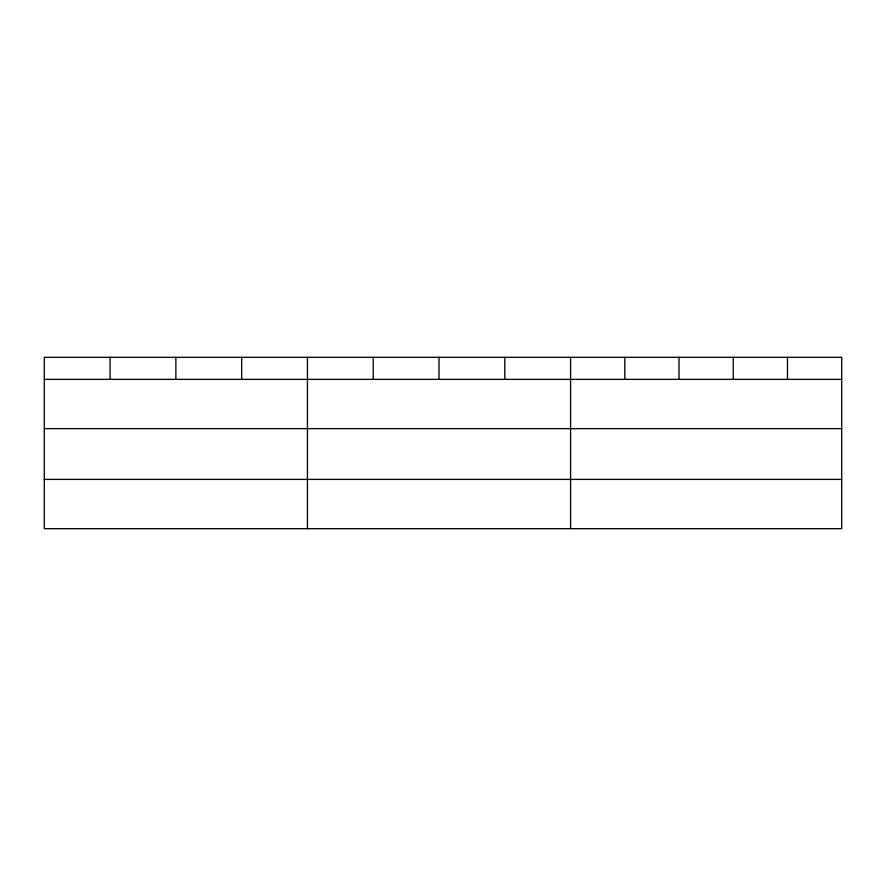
<?xml version="1.0" encoding="UTF-8"?>
<svg xmlns="http://www.w3.org/2000/svg" width="886" height="886" viewBox="0 0 886 886"><rect width="100%" height="100%" fill="white"/><g stroke="black" fill="none" stroke-linecap="round" stroke-linejoin="round"><path stroke-width="1.33" d="M841.7 428.647L841.7 357.324L44.3 357.324L44.3 528.676L841.7 528.676L841.7 428.647L44.3 428.647M44.3 379.374L841.7 379.374M44.3 479.415L841.7 479.415M787.477 357.324L787.477 379.374M733.254 357.324L733.254 379.374M679.03 357.324L679.03 379.374M624.807 357.324L624.807 379.374M570.584 357.324L570.584 528.676M504.798 357.324L504.798 379.374M439.013 357.324L439.013 379.374M373.227 357.324L373.227 379.374M307.442 357.324L307.442 528.676M241.656 357.324L241.656 379.374M175.871 357.324L175.871 379.374M110.085 357.324L110.085 379.374"/></g></svg>
